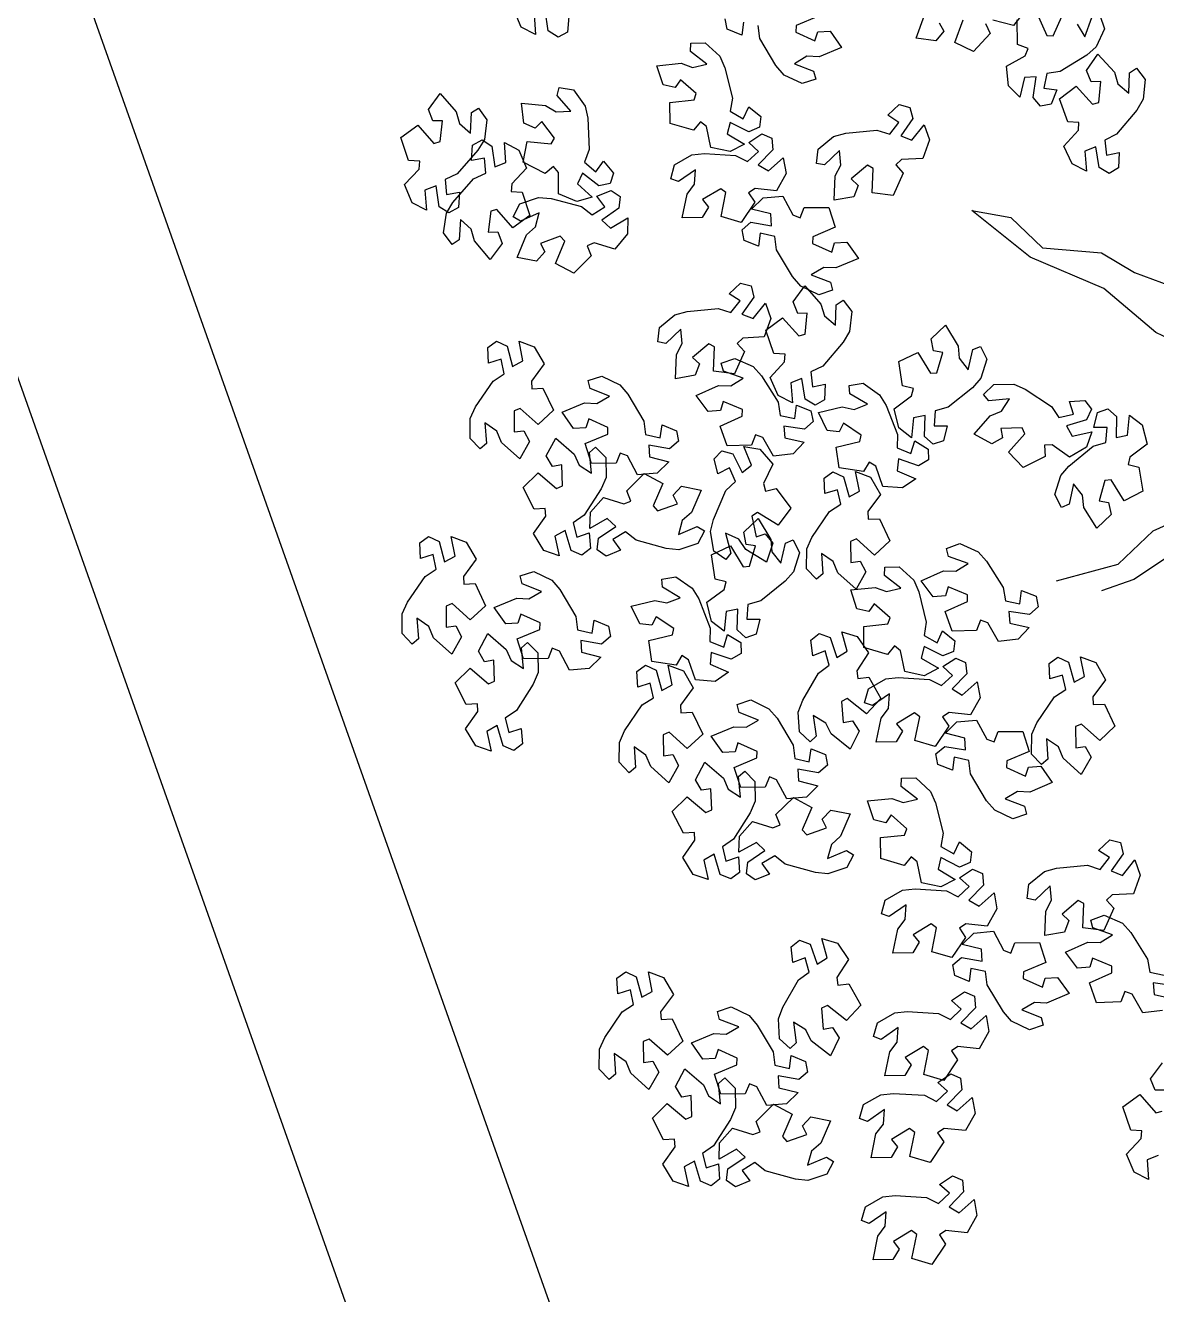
# Model space of a CAD drawing. Header units: centimetres. Extents: x 2004 to 13885, y -3131 to 5891.
# Drawn here: x 9801.2 to 9977.8, y 5111.6 to 5309.9 of the extents above; entities that cross this region are included whole.
import ezdxf

# ---------------------------------------------------------------- set-up
doc = ezdxf.new("R2010")
doc.units = ezdxf.units.CM
doc.layers.add('alberi', color=74, linetype='Continuous')

msp = doc.modelspace()

# ---------------------------------------------------------------- linework, layer by layer
msp.add_line((9911.5, 4940.18), (9776.24, 5321.92))
msp.add_lwpolyline([(10259.66, 5095.36), (10259.66, 5095.36), (9929.75, 4978.47), (9804.52, 5331.94)])
at = {"layer": 'alberi'}
for points in [[(9880.62, 5311.58), (9880.84, 5308.47), (9878.61, 5309.63), (9877.4, 5312.47)], [(9886.01, 5311.29), (9885.83, 5308.86), (9884.36, 5308.06), (9882.82, 5309.02), (9882.82, 5309.02), (9882.34, 5312.25)], [(9957.35, 5312.27), (9955.45, 5309.85), (9952.22, 5310.7)], [(9913.31, 5310.41), (9913.03, 5308.37), (9910.77, 5309.29), (9910.46, 5310.94)], [(9925.01, 5311.33), (9921.51, 5309.85), (9921.46, 5308.82), (9924.46, 5307.46), (9924.91, 5308.88), (9926.83, 5309), (9928.63, 5306.46), (9925.12, 5304.98), (9923.21, 5305.06), (9921.25, 5303.91), (9924.26, 5302.76), (9924.59, 5301.51), (9922.45, 5300.79), (9919.64, 5302.14), (9918.37, 5303.63), (9915.86, 5307.83), (9915.58, 5309.9)], [(9943.84, 5310.27), (9944.57, 5308.97), (9943.34, 5307.49), (9940.26, 5307.92), (9941.58, 5311.49)], [(9951.11, 5310.2), (9951.84, 5308.62), (9951.84, 5308.62), (9949.24, 5305.81), (9946.28, 5307.21), (9947.6, 5310.78)], [(9968.95, 5311.49), (9969.7, 5309.37), (9968.39, 5306.54), (9966.91, 5305.25), (9962.75, 5302.69), (9960.68, 5302.38), (9960.2, 5300.1), (9962.24, 5299.85), (9961.35, 5297.58), (9959.7, 5297.25), (9958.52, 5298.63), (9958.52, 5298.63), (9959.03, 5301.86), (9957.18, 5301.73), (9956.47, 5298.69), (9954.68, 5300.47), (9954.37, 5303.53), (9957.29, 5305.16), (9957.73, 5306.29), (9956.11, 5306.92), (9956.11, 5306.92), (9956.02, 5310.75)], [(9959.13, 5311.8), (9960.66, 5308.31), (9961.68, 5308.28), (9963, 5311.29)], [(9965.42, 5310.07), (9966.6, 5308.12), (9967.71, 5311.15)], [(9978.72, 5156), (9975.65, 5155.65), (9973.99, 5158.55), (9972.85, 5158.98), (9972.25, 5157.35), (9972.25, 5157.35), (9968.42, 5157.22), (9967.33, 5160.31), (9970.8, 5161.88), (9970.82, 5162.91), (9967.79, 5164.19), (9967.38, 5162.76), (9965.46, 5162.6), (9963.6, 5165.09), (9967.07, 5166.66), (9968.98, 5166.62), (9970.91, 5167.82), (9967.87, 5168.9), (9967.52, 5170.13), (9969.63, 5170.91), (9972.48, 5169.63), (9973.79, 5168.17), (9976.4, 5164.04), (9976.73, 5161.98), (9979.01, 5161.52)], [(9980.51, 5159.86), (9977.27, 5160.33), (9977.42, 5158.48), (9980.47, 5157.81)], [(9979.06, 5143.56), (9977.58, 5143.54), (9976.87, 5145.33), (9978.73, 5147.82)], [(9978.07, 5133.36), (9976.34, 5132.69), (9976.57, 5129.58), (9974.33, 5130.74), (9973.12, 5133.58), (9975.42, 5136), (9975.51, 5137.21), (9973.78, 5137.33), (9973.78, 5137.33), (9972.56, 5140.96), (9975.21, 5142.88), (9977.71, 5140.01), (9978.7, 5140.28)]]:
    msp.add_lwpolyline(points, dxfattribs=at)
for points in [[(9907.34, 5307.19), (9909.63, 5305.08), (9910.41, 5303.28), (9911.57, 5298.53), (9911.23, 5296.47), (9913.25, 5295.31), (9914.12, 5297.18), (9916, 5295.64), (9915.81, 5293.97), (9914.14, 5293.26), (9914.14, 5293.26), (9911.22, 5294.73), (9910.78, 5292.93), (9913.46, 5291.33), (9911.22, 5290.17), (9908.2, 5290.81), (9907.54, 5294.09), (9906.6, 5294.85), (9905.51, 5293.5), (9905.51, 5293.5), (9901.84, 5294.59), (9901.79, 5297.87), (9905.58, 5298.26), (9905.92, 5299.23), (9903.45, 5301.41), (9902.61, 5300.18), (9900.74, 5300.63), (9899.77, 5303.59), (9903.56, 5303.98), (9905.36, 5303.34), (9907.57, 5303.86), (9905.03, 5305.84), (9905.08, 5307.13)], [(9976.04, 5301.45), (9975.69, 5298.35), (9974.71, 5296.66), (9971.57, 5292.91), (9969.71, 5291.96), (9969.97, 5289.64), (9971.99, 5290.05), (9971.86, 5287.62), (9970.4, 5286.78), (9968.84, 5287.71), (9968.84, 5287.71), (9968.3, 5290.94), (9966.59, 5290.23), (9966.88, 5287.12), (9964.62, 5288.24), (9963.35, 5291.05), (9965.6, 5293.52), (9965.66, 5294.73), (9963.93, 5294.81), (9963.93, 5294.81), (9962.63, 5298.41), (9965.24, 5300.39), (9967.8, 5297.57), (9968.78, 5297.87), (9969.08, 5301.15), (9967.59, 5301.1), (9966.85, 5302.87), (9968.65, 5305.41), (9971.21, 5302.59), (9971.76, 5300.76), (9973.49, 5299.28), (9973.59, 5302.5), (9974.65, 5303.22)], [(9886.74, 5299.81), (9888.58, 5297.29), (9889, 5295.38), (9889.22, 5290.5), (9888.49, 5288.54), (9890.25, 5287.01), (9891.46, 5288.68), (9893.02, 5286.8), (9892.51, 5285.2), (9890.73, 5284.83), (9890.73, 5284.83), (9888.15, 5286.83), (9887.37, 5285.15), (9889.69, 5283.07), (9887.27, 5282.36), (9884.43, 5283.57), (9884.42, 5286.91), (9883.64, 5287.84), (9882.31, 5286.73), (9882.31, 5286.73), (9878.92, 5288.5), (9879.5, 5291.73), (9883.29, 5291.38), (9883.81, 5292.26), (9881.81, 5294.88), (9880.75, 5293.84), (9879, 5294.64), (9878.62, 5297.73), (9882.41, 5297.38), (9884.05, 5296.41), (9886.32, 5296.49), (9884.21, 5298.93), (9884.51, 5300.18)], [(9873.25, 5295.15), (9872.84, 5292.06), (9871.82, 5290.39), (9868.6, 5286.71), (9866.72, 5285.8), (9866.93, 5283.48), (9868.96, 5283.85), (9868.78, 5281.42), (9867.31, 5280.61), (9865.77, 5281.57), (9865.77, 5281.57), (9865.29, 5284.81), (9863.57, 5284.13), (9863.79, 5281.02), (9861.56, 5282.19), (9860.35, 5285.02), (9862.65, 5287.45), (9862.74, 5288.66), (9861, 5288.77), (9861, 5288.77), (9859.78, 5292.4), (9862.43, 5294.33), (9864.93, 5291.45), (9865.92, 5291.73), (9866.28, 5295), (9864.8, 5294.99), (9864.1, 5296.77), (9865.95, 5299.27), (9868.45, 5296.39), (9868.96, 5294.55), (9870.66, 5293.04), (9870.82, 5296.26), (9871.9, 5296.96)], [(9924.96, 5290.57), (9927.38, 5292.54), (9929.27, 5293.06), (9934.14, 5293.53), (9936.13, 5292.9), (9937.56, 5294.74), (9935.84, 5295.86), (9937.63, 5297.51), (9939.26, 5297.09), (9939.72, 5295.33), (9939.72, 5295.33), (9937.85, 5292.65), (9939.57, 5291.96), (9941.53, 5294.38), (9942.36, 5292), (9941.3, 5289.11), (9937.97, 5288.92), (9937.07, 5288.09), (9938.26, 5286.82), (9938.26, 5286.82), (9936.66, 5283.34), (9933.41, 5283.76), (9933.55, 5287.56), (9932.65, 5288.04), (9930.14, 5285.91), (9931.23, 5284.9), (9930.52, 5283.11), (9927.46, 5282.57), (9927.61, 5286.37), (9928.5, 5288.07), (9928.3, 5290.33), (9925.97, 5288.1), (9924.71, 5288.33)], [(9902.55, 5288.11), (9905.26, 5289.67), (9907.21, 5289.87), (9912.08, 5289.57), (9913.95, 5288.63), (9915.66, 5290.21), (9914.14, 5291.59), (9916.17, 5292.94), (9917.71, 5292.26), (9917.88, 5290.45), (9917.88, 5290.45), (9915.61, 5288.1), (9917.19, 5287.15), (9919.52, 5289.22), (9919.96, 5286.74), (9918.45, 5284.05), (9915.13, 5284.4), (9914.11, 5283.73), (9915.08, 5282.28), (9915.08, 5282.28), (9912.94, 5279.11), (9909.8, 5280.03), (9910.56, 5283.77), (9909.74, 5284.38), (9906.92, 5282.68), (9907.84, 5281.51), (9906.85, 5279.86), (9903.74, 5279.81), (9904.5, 5283.54), (9905.65, 5285.07), (9905.81, 5287.34), (9903.16, 5285.51), (9901.94, 5285.94)], [(9866.48, 5277.48), (9866.91, 5280.57), (9867.94, 5282.24), (9871.16, 5285.91), (9873.05, 5286.81), (9872.84, 5289.13), (9870.82, 5288.77), (9871, 5291.2), (9872.48, 5292), (9874.02, 5291.04), (9874.02, 5291.04), (9874.48, 5287.8), (9876.21, 5288.47), (9875.99, 5291.58), (9878.22, 5290.41), (9879.43, 5287.57), (9877.11, 5285.15), (9877.02, 5283.94), (9878.76, 5283.82), (9878.76, 5283.82), (9879.96, 5280.18), (9877.3, 5278.27), (9874.81, 5281.15), (9873.83, 5280.88), (9873.45, 5277.61), (9874.93, 5277.62), (9875.63, 5275.83), (9873.77, 5273.34), (9871.28, 5276.22), (9870.78, 5278.07), (9869.09, 5279.58), (9868.91, 5276.37), (9867.82, 5275.67)], [(9878.37, 5282.01), (9881.32, 5283.01), (9883.27, 5282.84), (9888, 5281.6), (9889.65, 5280.32), (9891.63, 5281.55), (9890.41, 5283.19), (9892.66, 5284.12), (9894.04, 5283.16), (9893.86, 5281.35), (9893.86, 5281.35), (9891.18, 5279.48), (9892.55, 5278.24), (9895.23, 5279.83), (9895.19, 5277.31), (9893.19, 5274.96), (9889.99, 5275.94), (9888.87, 5275.48), (9889.54, 5273.88), (9889.54, 5273.88), (9886.83, 5271.17), (9883.93, 5272.69), (9885.39, 5276.2), (9884.7, 5276.97), (9881.61, 5275.83), (9882.28, 5274.51), (9881, 5273.08), (9877.94, 5273.63), (9879.4, 5277.15), (9880.82, 5278.43), (9881.42, 5280.62), (9878.46, 5279.33), (9877.35, 5279.99)], [(9925.07, 5267.81), (9922.26, 5269.16), (9920.98, 5270.65), (9918.48, 5274.85), (9918.2, 5276.92), (9915.92, 5277.43), (9915.65, 5275.39), (9913.39, 5276.31), (9913.08, 5277.96), (9914.47, 5279.13), (9914.47, 5279.13), (9917.7, 5278.58), (9917.59, 5280.43), (9914.56, 5281.18), (9916.36, 5282.94), (9919.43, 5283.22), (9921.02, 5280.28), (9922.15, 5279.82), (9922.79, 5281.44), (9922.79, 5281.44), (9926.62, 5281.47), (9927.63, 5278.36), (9924.13, 5276.87), (9924.08, 5275.84), (9927.08, 5274.49), (9927.52, 5275.9), (9929.44, 5276.02), (9931.24, 5273.48), (9927.74, 5272), (9925.83, 5272.08), (9923.87, 5270.93), (9926.88, 5269.78), (9927.2, 5268.54)], [(9900.18, 5262.69), (9902.6, 5264.66), (9904.49, 5265.18), (9909.36, 5265.66), (9911.35, 5265.03), (9912.78, 5266.86), (9911.06, 5267.98), (9912.85, 5269.63), (9914.48, 5269.21), (9914.94, 5267.45), (9914.94, 5267.45), (9913.07, 5264.77), (9914.79, 5264.08), (9916.75, 5266.5), (9917.58, 5264.12), (9916.52, 5261.23), (9913.19, 5261.04), (9912.29, 5260.22), (9913.48, 5258.94), (9913.48, 5258.94), (9911.88, 5255.47), (9908.63, 5255.88), (9908.78, 5259.69), (9907.87, 5260.16), (9905.36, 5258.03), (9906.45, 5257.02), (9905.74, 5255.24), (9902.68, 5254.69), (9902.83, 5258.49), (9903.72, 5260.19), (9903.52, 5262.45), (9901.19, 5260.22), (9899.93, 5260.45)], [(9930.23, 5265.19), (9929.85, 5262.09), (9928.85, 5260.4), (9925.68, 5256.68), (9923.81, 5255.75), (9924.06, 5253.43), (9926.08, 5253.82), (9925.94, 5251.39), (9924.47, 5250.57), (9922.92, 5251.51), (9922.92, 5251.51), (9922.4, 5254.74), (9920.69, 5254.04), (9920.95, 5250.93), (9918.7, 5252.07), (9917.45, 5254.89), (9919.72, 5257.34), (9919.79, 5258.55), (9918.06, 5258.65), (9918.06, 5258.65), (9916.79, 5262.26), (9919.42, 5264.22), (9921.95, 5261.38), (9922.94, 5261.66), (9923.26, 5264.94), (9921.78, 5264.91), (9921.05, 5266.69), (9922.87, 5269.2), (9925.4, 5266.36), (9925.94, 5264.53), (9927.66, 5263.04), (9927.78, 5266.26), (9928.85, 5266.97)], [(9951.32, 5257.73), (9950.37, 5254.76), (9949.07, 5253.29), (9945.26, 5250.23), (9943.25, 5249.67), (9943.06, 5247.34), (9945.11, 5247.35), (9944.52, 5244.99), (9942.92, 5244.45), (9941.57, 5245.67), (9941.57, 5245.67), (9941.67, 5248.94), (9939.86, 5248.57), (9939.53, 5245.47), (9937.54, 5247.01), (9936.84, 5250.01), (9939.53, 5252), (9939.83, 5253.18), (9938.14, 5253.59), (9938.14, 5253.59), (9937.58, 5257.38), (9940.52, 5258.81), (9942.48, 5255.54), (9943.5, 5255.64), (9944.43, 5258.8), (9942.97, 5259.04), (9942.59, 5260.93), (9944.85, 5263.06), (9946.8, 5259.79), (9946.99, 5257.89), (9948.39, 5256.11), (9949.12, 5259.25), (9950.31, 5259.74)], [(9870.61, 5245.38), (9870.64, 5248.5), (9871.45, 5250.29), (9874.19, 5254.33), (9875.95, 5255.46), (9875.45, 5257.74), (9873.49, 5257.13), (9873.37, 5259.56), (9874.73, 5260.54), (9876.38, 5259.78), (9876.38, 5259.78), (9877.25, 5256.62), (9878.87, 5257.5), (9878.27, 5260.56), (9880.63, 5259.68), (9882.18, 5257.01), (9880.19, 5254.33), (9880.25, 5253.11), (9881.99, 5253.21), (9881.99, 5253.21), (9883.64, 5249.76), (9881.25, 5247.52), (9878.41, 5250.07), (9877.47, 5249.68), (9877.51, 5246.38), (9878.98, 5246.58), (9879.9, 5244.89), (9878.36, 5242.19), (9875.53, 5244.74), (9874.8, 5246.5), (9872.93, 5247.79), (9873.16, 5244.58), (9872.17, 5243.76)], [(9911.96, 5257.88), (9914.8, 5256.6), (9916.11, 5255.15), (9918.72, 5251.01), (9919.05, 5248.95), (9921.34, 5248.49), (9921.56, 5250.54), (9923.84, 5249.68), (9924.19, 5248.03), (9922.83, 5246.83), (9922.83, 5246.83), (9919.6, 5247.3), (9919.75, 5245.45), (9922.79, 5244.78), (9921.04, 5242.97), (9917.98, 5242.62), (9916.31, 5245.52), (9915.18, 5245.95), (9914.57, 5244.32), (9914.57, 5244.32), (9910.74, 5244.19), (9909.66, 5247.28), (9913.12, 5248.85), (9913.14, 5249.88), (9910.11, 5251.16), (9909.7, 5249.74), (9907.79, 5249.57), (9905.93, 5252.06), (9909.39, 5253.63), (9911.31, 5253.6), (9913.24, 5254.79), (9910.2, 5255.87), (9909.84, 5257.11)], [(9891.18, 5255.11), (9893.99, 5253.75), (9895.26, 5252.26), (9897.75, 5248.05), (9898.02, 5245.98), (9900.29, 5245.46), (9900.58, 5247.5), (9902.83, 5246.57), (9903.14, 5244.92), (9901.74, 5243.76), (9901.74, 5243.76), (9898.52, 5244.32), (9898.62, 5242.47), (9901.65, 5241.71), (9899.84, 5239.95), (9896.77, 5239.69), (9895.19, 5242.63), (9894.06, 5243.09), (9893.41, 5241.48), (9893.41, 5241.48), (9889.58, 5241.46), (9888.58, 5244.58), (9892.1, 5246.05), (9892.14, 5247.08), (9889.15, 5248.45), (9888.7, 5247.03), (9886.78, 5246.92), (9884.99, 5249.46), (9888.5, 5250.94), (9890.41, 5250.85), (9892.37, 5251.99), (9889.37, 5253.15), (9889.05, 5254.4)], [(9932, 5253.99), (9934.56, 5252.2), (9935.57, 5250.52), (9937.36, 5245.97), (9937.3, 5243.88), (9939.45, 5243), (9940.06, 5244.97), (9942.14, 5243.7), (9942.17, 5242.01), (9940.61, 5241.09), (9940.61, 5241.09), (9937.52, 5242.16), (9937.32, 5240.32), (9940.19, 5239.08), (9938.13, 5237.64), (9935.05, 5237.87), (9933.96, 5241.03), (9932.93, 5241.66), (9932.02, 5240.18), (9932.02, 5240.18), (9928.24, 5240.77), (9927.75, 5244.01), (9931.46, 5244.9), (9931.67, 5245.9), (9928.93, 5247.73), (9928.26, 5246.41), (9926.35, 5246.61), (9924.99, 5249.4), (9928.69, 5250.29), (9930.56, 5249.9), (9932.68, 5250.71), (9929.9, 5252.34), (9929.78, 5253.62)], [(9952.4, 5253.81), (9955.51, 5253.83), (9957.31, 5253.04), (9961.4, 5250.37), (9962.56, 5248.63), (9964.83, 5249.16), (9964.19, 5251.12), (9966.62, 5251.28), (9967.62, 5249.93), (9966.88, 5248.27), (9966.88, 5248.27), (9963.74, 5247.35), (9964.65, 5245.74), (9967.7, 5246.39), (9966.85, 5244.02), (9964.21, 5242.42), (9961.49, 5244.37), (9960.28, 5244.29), (9960.41, 5242.56), (9960.41, 5242.56), (9956.98, 5240.85), (9954.71, 5243.21), (9957.21, 5246.08), (9956.8, 5247.02), (9953.51, 5246.93), (9953.73, 5245.46), (9952.06, 5244.51), (9949.33, 5246.01), (9951.83, 5248.88), (9953.58, 5249.64), (9954.84, 5251.53), (9951.63, 5251.25), (9950.79, 5252.22)], [(9961.92, 5236.6), (9962.84, 5239.58), (9964.12, 5241.06), (9967.9, 5244.17), (9969.9, 5244.75), (9970.07, 5247.08), (9968.01, 5247.05), (9968.58, 5249.42), (9970.17, 5249.97), (9971.53, 5248.77), (9971.53, 5248.77), (9971.47, 5245.5), (9973.28, 5245.88), (9973.57, 5248.99), (9975.58, 5247.47), (9976.32, 5244.48), (9973.65, 5242.46), (9973.36, 5241.28), (9975.06, 5240.89), (9975.06, 5240.89), (9975.66, 5237.11), (9972.73, 5235.64), (9970.74, 5238.89), (9969.72, 5238.78), (9968.83, 5235.61), (9970.29, 5235.38), (9970.7, 5233.5), (9968.46, 5231.34), (9966.46, 5234.59), (9966.26, 5236.49), (9964.83, 5238.25), (9964.14, 5235.11), (9962.96, 5234.6)], [(9891.81, 5242.41), (9891.85, 5239.29), (9891.09, 5237.49), (9888.45, 5233.37), (9886.72, 5232.2), (9887.27, 5229.94), (9889.22, 5230.6), (9889.4, 5228.17), (9888.06, 5227.15), (9886.4, 5227.88), (9886.4, 5227.88), (9885.45, 5231.01), (9883.84, 5230.09), (9884.52, 5227.05), (9882.14, 5227.87), (9880.53, 5230.5), (9882.45, 5233.23), (9882.36, 5234.44), (9880.63, 5234.3), (9880.63, 5234.3), (9878.89, 5237.71), (9881.23, 5240.01), (9884.12, 5237.53), (9885.06, 5237.95), (9884.94, 5241.24), (9883.47, 5241), (9882.51, 5242.67), (9883.98, 5245.41), (9886.87, 5242.93), (9887.65, 5241.18), (9889.55, 5239.94), (9889.24, 5243.15), (9890.21, 5244)], [(9908.69, 5227.74), (9908.14, 5230.81), (9908.6, 5232.72), (9910.54, 5237.21), (9912.05, 5238.65), (9911.13, 5240.79), (9909.32, 5239.82), (9908.74, 5242.19), (9909.9, 5243.41), (9911.66, 5242.96), (9911.66, 5242.96), (9913.1, 5240.03), (9914.54, 5241.2), (9913.37, 5244.09), (9915.86, 5243.67), (9917.88, 5241.34), (9916.43, 5238.33), (9916.72, 5237.15), (9918.4, 5237.57), (9918.4, 5237.57), (9920.67, 5234.49), (9918.74, 5231.84), (9915.48, 5233.81), (9914.63, 5233.25), (9915.28, 5230.02), (9916.69, 5230.49), (9917.91, 5229.01), (9916.91, 5226.06), (9913.65, 5228.03), (9912.6, 5229.63), (9910.52, 5230.55), (9911.35, 5227.43), (9910.53, 5226.44)], [(9906.16, 5228.95), (9903.19, 5227.97), (9901.24, 5228.17), (9896.53, 5229.46), (9894.89, 5230.76), (9892.9, 5229.56), (9894.11, 5227.9), (9891.84, 5227), (9890.48, 5227.98), (9890.67, 5229.78), (9890.67, 5229.78), (9893.38, 5231.62), (9892.02, 5232.87), (9889.32, 5231.32), (9889.39, 5233.84), (9891.42, 5236.16), (9894.6, 5235.14), (9895.73, 5235.59), (9895.08, 5237.2), (9895.08, 5237.2), (9897.82, 5239.88), (9900.7, 5238.33), (9899.2, 5234.83), (9899.88, 5234.06), (9902.99, 5235.16), (9902.33, 5236.48), (9903.63, 5237.9), (9906.68, 5237.31), (9905.18, 5233.81), (9903.75, 5232.55), (9903.13, 5230.37), (9906.09, 5231.62), (9907.19, 5230.95)], [(9923.14, 5225), (9923.17, 5228.12), (9923.98, 5229.9), (9926.73, 5233.95), (9928.48, 5235.08), (9927.99, 5237.35), (9926.02, 5236.74), (9925.9, 5239.18), (9927.27, 5240.16), (9928.91, 5239.39), (9928.91, 5239.39), (9929.78, 5236.24), (9931.41, 5237.12), (9930.8, 5240.18), (9933.16, 5239.3), (9934.71, 5236.63), (9932.73, 5233.94), (9932.79, 5232.73), (9934.52, 5232.83), (9934.52, 5232.83), (9936.17, 5229.37), (9933.78, 5227.14), (9930.95, 5229.69), (9930, 5229.29), (9930.04, 5226), (9931.51, 5226.2), (9932.43, 5224.51), (9930.89, 5221.8), (9928.06, 5224.35), (9927.33, 5226.12), (9925.46, 5227.41), (9925.69, 5224.2), (9924.7, 5223.37)], [(9922.07, 5227.51), (9921.12, 5224.54), (9919.83, 5223.07), (9916.02, 5220.01), (9914, 5219.44), (9913.81, 5217.12), (9915.87, 5217.13), (9915.27, 5214.77), (9913.67, 5214.23), (9912.33, 5215.45), (9912.33, 5215.45), (9912.42, 5218.71), (9910.61, 5218.35), (9910.29, 5215.25), (9908.29, 5216.79), (9907.59, 5219.79), (9910.28, 5221.77), (9910.58, 5222.95), (9908.89, 5223.37), (9908.89, 5223.37), (9908.33, 5227.16), (9911.27, 5228.59), (9913.23, 5225.32), (9914.25, 5225.42), (9915.18, 5228.58), (9913.72, 5228.82), (9913.34, 5230.7), (9915.6, 5232.84), (9917.56, 5229.57), (9917.74, 5227.67), (9919.15, 5225.88), (9919.87, 5229.02), (9921.06, 5229.52)], [(9860, 5214.87), (9860.03, 5217.99), (9860.84, 5219.77), (9863.58, 5223.82), (9865.34, 5224.95), (9864.84, 5227.23), (9862.88, 5226.62), (9862.76, 5229.05), (9864.12, 5230.03), (9865.77, 5229.26), (9865.77, 5229.26), (9866.64, 5226.11), (9868.26, 5226.99), (9867.66, 5230.05), (9870.02, 5229.17), (9871.57, 5226.5), (9869.58, 5223.81), (9869.64, 5222.6), (9871.38, 5222.7), (9871.38, 5222.7), (9873.03, 5219.24), (9870.64, 5217.01), (9867.8, 5219.56), (9866.86, 5219.17), (9866.9, 5215.87), (9868.37, 5216.07), (9869.29, 5214.38), (9867.75, 5211.68), (9864.92, 5214.23), (9864.19, 5215.99), (9862.32, 5217.28), (9862.55, 5214.07), (9861.56, 5213.24)], [(9947.09, 5228.94), (9949.94, 5227.66), (9951.25, 5226.2), (9953.86, 5222.06), (9954.19, 5220), (9956.47, 5219.54), (9956.7, 5221.59), (9958.98, 5220.73), (9959.33, 5219.08), (9957.97, 5217.88), (9957.97, 5217.88), (9954.73, 5218.35), (9954.89, 5216.51), (9957.93, 5215.83), (9956.18, 5214.02), (9953.11, 5213.67), (9951.45, 5216.57), (9950.31, 5217), (9949.71, 5215.37), (9949.71, 5215.37), (9945.88, 5215.24), (9944.79, 5218.33), (9948.26, 5219.91), (9948.28, 5220.93), (9945.25, 5222.21), (9944.84, 5220.79), (9942.92, 5220.62), (9941.06, 5223.11), (9944.53, 5224.68), (9946.44, 5224.65), (9948.37, 5225.84), (9945.34, 5226.92), (9944.98, 5228.16)], [(9937.62, 5225.32), (9939.91, 5223.21), (9940.69, 5221.41), (9941.85, 5216.66), (9941.51, 5214.6), (9943.53, 5213.44), (9944.4, 5215.31), (9946.28, 5213.77), (9946.09, 5212.09), (9944.42, 5211.39), (9944.42, 5211.39), (9941.5, 5212.86), (9941.06, 5211.06), (9943.73, 5209.46), (9941.5, 5208.3), (9938.48, 5208.94), (9937.82, 5212.21), (9936.88, 5212.98), (9935.79, 5211.63), (9935.79, 5211.63), (9932.12, 5212.72), (9932.07, 5216), (9935.86, 5216.39), (9936.2, 5217.35), (9933.73, 5219.53), (9932.89, 5218.31), (9931.02, 5218.76), (9930.05, 5221.72), (9933.84, 5222.1), (9935.64, 5221.46), (9937.85, 5221.98), (9935.31, 5223.97), (9935.36, 5225.26)], [(9880.57, 5224.6), (9883.38, 5223.24), (9884.65, 5221.75), (9887.14, 5217.54), (9887.41, 5215.47), (9889.68, 5214.95), (9889.97, 5216.99), (9892.22, 5216.06), (9892.53, 5214.41), (9891.13, 5213.24), (9891.13, 5213.24), (9887.91, 5213.8), (9888.01, 5211.96), (9891.04, 5211.2), (9889.23, 5209.44), (9886.16, 5209.17), (9884.58, 5212.12), (9883.45, 5212.58), (9882.8, 5210.97), (9882.8, 5210.97), (9878.97, 5210.95), (9877.97, 5214.06), (9881.49, 5215.54), (9881.53, 5216.56), (9878.54, 5217.93), (9878.09, 5216.52), (9876.17, 5216.41), (9874.38, 5218.95), (9877.89, 5220.42), (9879.8, 5220.33), (9881.76, 5221.47), (9878.76, 5222.64), (9878.44, 5223.88)], [(9902.76, 5223.77), (9905.31, 5221.98), (9906.32, 5220.3), (9908.11, 5215.75), (9908.05, 5213.66), (9910.21, 5212.78), (9910.81, 5214.75), (9912.89, 5213.47), (9912.93, 5211.79), (9911.36, 5210.87), (9911.36, 5210.87), (9908.27, 5211.94), (9908.08, 5210.09), (9910.94, 5208.86), (9908.88, 5207.41), (9905.8, 5207.64), (9904.71, 5210.8), (9903.68, 5211.44), (9902.78, 5209.95), (9902.78, 5209.95), (9898.99, 5210.54), (9898.51, 5213.78), (9902.21, 5214.68), (9902.42, 5215.68), (9899.68, 5217.51), (9899.01, 5216.19), (9897.1, 5216.38), (9895.74, 5219.18), (9899.44, 5220.07), (9901.31, 5219.68), (9903.43, 5220.49), (9900.65, 5222.12), (9900.53, 5223.4)], [(9881.2, 5211.9), (9881.24, 5208.78), (9880.48, 5206.97), (9877.84, 5202.86), (9876.11, 5201.69), (9876.66, 5199.42), (9878.61, 5200.08), (9878.79, 5197.66), (9877.45, 5196.64), (9875.79, 5197.36), (9875.79, 5197.36), (9874.84, 5200.5), (9873.23, 5199.58), (9873.91, 5196.53), (9871.53, 5197.36), (9869.92, 5199.98), (9871.84, 5202.72), (9871.75, 5203.93), (9870.02, 5203.79), (9870.02, 5203.79), (9868.28, 5207.2), (9870.62, 5209.49), (9873.51, 5207.02), (9874.45, 5207.43), (9874.33, 5210.72), (9872.86, 5210.49), (9871.9, 5212.16), (9873.37, 5214.9), (9876.26, 5212.42), (9877.04, 5210.67), (9878.94, 5209.43), (9878.63, 5212.64), (9879.6, 5213.48)], [(9922.04, 5199.51), (9921.86, 5202.63), (9922.55, 5204.46), (9925.01, 5208.68), (9926.69, 5209.93), (9926.04, 5212.17), (9924.12, 5211.43), (9923.83, 5213.84), (9925.13, 5214.91), (9926.82, 5214.26), (9926.82, 5214.26), (9927.9, 5211.17), (9929.47, 5212.16), (9928.66, 5215.17), (9931.07, 5214.45), (9932.8, 5211.9), (9931, 5209.08), (9931.14, 5207.88), (9932.86, 5208.09), (9932.86, 5208.09), (9934.75, 5204.76), (9932.51, 5202.37), (9929.51, 5204.72), (9928.59, 5204.26), (9928.85, 5200.98), (9930.31, 5201.27), (9931.34, 5199.65), (9929.98, 5196.85), (9926.99, 5199.2), (9926.14, 5200.91), (9924.19, 5202.07), (9924.64, 5198.88), (9923.7, 5197.99)], [(9932.83, 5206.24), (9935.54, 5207.79), (9937.48, 5208), (9942.36, 5207.7), (9944.23, 5206.76), (9945.94, 5208.34), (9944.41, 5209.72), (9946.45, 5211.06), (9947.99, 5210.38), (9948.16, 5208.58), (9948.16, 5208.58), (9945.89, 5206.23), (9947.47, 5205.27), (9949.8, 5207.35), (9950.24, 5204.87), (9948.73, 5202.18), (9945.41, 5202.53), (9944.39, 5201.86), (9945.36, 5200.41), (9945.36, 5200.41), (9943.22, 5197.23), (9940.08, 5198.16), (9940.83, 5201.9), (9940.02, 5202.51), (9937.2, 5200.8), (9938.12, 5199.64), (9937.13, 5197.99), (9934.02, 5197.94), (9934.78, 5201.67), (9935.93, 5203.2), (9936.09, 5205.46), (9933.44, 5203.63), (9932.22, 5204.07)], [(9958.28, 5196.05), (9958.31, 5199.17), (9959.12, 5200.95), (9961.86, 5205), (9963.62, 5206.13), (9963.12, 5208.41), (9961.16, 5207.8), (9961.04, 5210.23), (9962.4, 5211.21), (9964.05, 5210.44), (9964.05, 5210.44), (9964.92, 5207.29), (9966.54, 5208.17), (9965.94, 5211.23), (9968.3, 5210.35), (9969.85, 5207.68), (9967.86, 5204.99), (9967.92, 5203.78), (9969.66, 5203.88), (9969.66, 5203.88), (9971.31, 5200.42), (9968.92, 5198.19), (9966.08, 5200.74), (9965.14, 5200.35), (9965.18, 5197.05), (9966.65, 5197.25), (9967.57, 5195.56), (9966.03, 5192.86), (9963.2, 5195.41), (9962.47, 5197.17), (9960.6, 5198.46), (9960.83, 5195.25), (9959.84, 5194.42)], [(9893.89, 5194.77), (9893.93, 5197.89), (9894.74, 5199.68), (9897.48, 5203.73), (9899.24, 5204.86), (9898.74, 5207.13), (9896.78, 5206.52), (9896.65, 5208.95), (9898.02, 5209.93), (9899.66, 5209.17), (9899.66, 5209.17), (9900.53, 5206.01), (9902.16, 5206.9), (9901.56, 5209.95), (9903.92, 5209.07), (9905.47, 5206.41), (9903.48, 5203.72), (9903.54, 5202.51), (9905.27, 5202.6), (9905.27, 5202.6), (9906.93, 5199.15), (9904.53, 5196.92), (9901.7, 5199.46), (9900.75, 5199.07), (9900.79, 5195.78), (9902.26, 5195.97), (9903.18, 5194.29), (9901.64, 5191.58), (9898.81, 5194.13), (9898.08, 5195.9), (9896.21, 5197.19), (9896.44, 5193.97), (9895.45, 5193.15)], [(9914.47, 5204.51), (9917.28, 5203.15), (9918.54, 5201.65), (9921.04, 5197.45), (9921.31, 5195.37), (9923.58, 5194.85), (9923.86, 5196.89), (9926.12, 5195.97), (9926.42, 5194.31), (9925.03, 5193.15), (9925.03, 5193.15), (9921.81, 5193.71), (9921.91, 5191.86), (9924.93, 5191.1), (9923.13, 5189.34), (9920.06, 5189.08), (9918.47, 5192.02), (9917.35, 5192.48), (9916.7, 5190.87), (9916.7, 5190.87), (9912.87, 5190.85), (9911.87, 5193.97), (9915.38, 5195.45), (9915.43, 5196.47), (9912.43, 5197.84), (9911.99, 5196.42), (9910.07, 5196.31), (9908.28, 5198.86), (9911.79, 5200.33), (9913.7, 5200.24), (9915.66, 5201.38), (9912.65, 5202.54), (9912.33, 5203.79)], [(9955.35, 5185.94), (9952.54, 5187.29), (9951.26, 5188.78), (9948.76, 5192.98), (9948.48, 5195.05), (9946.2, 5195.56), (9945.93, 5193.52), (9943.67, 5194.44), (9943.36, 5196.09), (9944.75, 5197.26), (9944.75, 5197.26), (9947.97, 5196.71), (9947.87, 5198.56), (9944.84, 5199.31), (9946.64, 5201.07), (9949.71, 5201.35), (9951.3, 5198.41), (9952.43, 5197.95), (9953.07, 5199.56), (9953.07, 5199.56), (9956.9, 5199.6), (9957.91, 5196.48), (9954.4, 5194.99), (9954.36, 5193.97), (9957.36, 5192.61), (9957.8, 5194.03), (9959.72, 5194.15), (9961.52, 5191.61), (9958.02, 5190.13), (9956.11, 5190.21), (9954.15, 5189.06), (9957.16, 5187.91), (9957.48, 5186.66)], [(9915.09, 5191.8), (9915.14, 5188.68), (9914.37, 5186.88), (9911.73, 5182.77), (9910, 5181.59), (9910.56, 5179.33), (9912.5, 5179.99), (9912.69, 5177.56), (9911.35, 5176.55), (9909.68, 5177.27), (9909.68, 5177.27), (9908.74, 5180.4), (9907.13, 5179.48), (9907.81, 5176.44), (9905.43, 5177.26), (9903.81, 5179.89), (9905.73, 5182.62), (9905.64, 5183.83), (9903.91, 5183.69), (9903.91, 5183.69), (9902.17, 5187.11), (9904.51, 5189.4), (9907.41, 5186.92), (9908.34, 5187.34), (9908.22, 5190.63), (9906.76, 5190.4), (9905.8, 5192.06), (9907.27, 5194.8), (9910.16, 5192.32), (9910.93, 5190.58), (9912.83, 5189.33), (9912.52, 5192.54), (9913.49, 5193.39)], [(9940.23, 5192.34), (9942.52, 5190.23), (9943.3, 5188.43), (9944.47, 5183.68), (9944.13, 5181.62), (9946.15, 5180.46), (9947.01, 5182.33), (9948.9, 5180.79), (9948.71, 5179.12), (9947.04, 5178.41), (9947.04, 5178.41), (9944.12, 5179.88), (9943.68, 5178.08), (9946.35, 5176.48), (9944.11, 5175.32), (9941.1, 5175.96), (9940.44, 5179.24), (9939.5, 5180), (9938.41, 5178.65), (9938.41, 5178.65), (9934.74, 5179.74), (9934.69, 5183.02), (9938.47, 5183.41), (9938.82, 5184.38), (9936.35, 5186.55), (9935.51, 5185.33), (9933.64, 5185.78), (9932.67, 5188.74), (9936.45, 5189.13), (9938.26, 5188.49), (9940.47, 5189.01), (9937.93, 5190.99), (9937.98, 5192.28)], [(9929.44, 5178.34), (9926.48, 5177.37), (9924.53, 5177.56), (9919.81, 5178.85), (9918.18, 5180.16), (9916.18, 5178.95), (9917.39, 5177.29), (9915.13, 5176.39), (9913.76, 5177.37), (9913.96, 5179.17), (9913.96, 5179.17), (9916.66, 5181.01), (9915.31, 5182.27), (9912.6, 5180.71), (9912.68, 5183.23), (9914.7, 5185.55), (9917.89, 5184.54), (9919.02, 5184.98), (9918.37, 5186.6), (9918.37, 5186.6), (9921.11, 5189.27), (9923.99, 5187.72), (9922.49, 5184.22), (9923.17, 5183.45), (9926.27, 5184.55), (9925.61, 5185.88), (9926.92, 5187.29), (9929.97, 5186.7), (9928.47, 5183.21), (9927.03, 5181.94), (9926.41, 5179.76), (9929.38, 5181.01), (9930.48, 5180.34)], [(9957.86, 5175.72), (9960.28, 5177.69), (9962.17, 5178.21), (9967.03, 5178.68), (9969.02, 5178.05), (9970.46, 5179.89), (9968.73, 5181.01), (9970.52, 5182.66), (9972.15, 5182.24), (9972.61, 5180.48), (9972.61, 5180.48), (9970.74, 5177.8), (9972.46, 5177.11), (9974.43, 5179.53), (9975.26, 5177.15), (9974.2, 5174.25), (9970.86, 5174.07), (9969.97, 5173.24), (9971.15, 5171.97), (9971.15, 5171.97), (9969.55, 5168.49), (9966.3, 5168.91), (9966.45, 5172.71), (9965.54, 5173.19), (9963.04, 5171.06), (9964.13, 5170.05), (9963.42, 5168.26), (9960.35, 5167.72), (9960.51, 5171.52), (9961.4, 5173.22), (9961.19, 5175.48), (9958.87, 5173.25), (9957.6, 5173.48)], [(9935.45, 5173.26), (9938.15, 5174.82), (9940.1, 5175.02), (9944.98, 5174.72), (9946.85, 5173.78), (9948.56, 5175.36), (9947.03, 5176.74), (9949.06, 5178.09), (9950.6, 5177.41), (9950.78, 5175.6), (9950.78, 5175.6), (9948.5, 5173.25), (9950.09, 5172.29), (9952.42, 5174.37), (9952.86, 5171.89), (9951.35, 5169.2), (9948.02, 5169.55), (9947.01, 5168.88), (9947.97, 5167.43), (9947.97, 5167.43), (9945.84, 5164.26), (9942.7, 5165.18), (9943.45, 5168.92), (9942.63, 5169.53), (9939.82, 5167.83), (9940.73, 5166.66), (9939.75, 5165.01), (9936.63, 5164.96), (9937.39, 5168.69), (9938.54, 5170.22), (9938.7, 5172.49), (9936.05, 5170.66), (9934.84, 5171.09)], [(9918.93, 5151.59), (9918.76, 5154.71), (9919.44, 5156.54), (9921.91, 5160.77), (9923.58, 5162.01), (9922.93, 5164.25), (9921.02, 5163.51), (9920.73, 5165.93), (9922.03, 5167), (9923.72, 5166.34), (9923.72, 5166.34), (9924.8, 5163.26), (9926.36, 5164.24), (9925.55, 5167.26), (9927.97, 5166.54), (9929.69, 5163.98), (9927.89, 5161.17), (9928.04, 5159.96), (9929.76, 5160.17), (9929.76, 5160.17), (9931.64, 5156.84), (9929.4, 5154.45), (9926.4, 5156.8), (9925.49, 5156.34), (9925.75, 5153.06), (9927.2, 5153.36), (9928.23, 5151.73), (9926.88, 5148.93), (9923.89, 5151.28), (9923.04, 5153), (9921.09, 5154.16), (9921.53, 5150.97), (9920.6, 5150.08)], [(9957.97, 5152.96), (9955.15, 5154.31), (9953.88, 5155.8), (9951.37, 5160), (9951.09, 5162.07), (9948.82, 5162.58), (9948.54, 5160.54), (9946.29, 5161.46), (9945.98, 5163.11), (9947.37, 5164.28), (9947.37, 5164.28), (9950.59, 5163.73), (9950.48, 5165.58), (9947.46, 5166.33), (9949.25, 5168.09), (9952.32, 5168.37), (9953.92, 5165.43), (9955.04, 5164.97), (9955.69, 5166.58), (9955.69, 5166.58), (9959.52, 5166.62), (9960.53, 5163.51), (9957.02, 5162.02), (9956.98, 5160.99), (9959.98, 5159.64), (9960.42, 5161.05), (9962.34, 5161.17), (9964.14, 5158.63), (9960.63, 5157.15), (9958.72, 5157.23), (9956.76, 5156.08), (9959.77, 5154.93), (9960.1, 5153.69)], [(9890.79, 5146.86), (9890.82, 5149.98), (9891.63, 5151.76), (9894.38, 5155.81), (9896.13, 5156.94), (9895.64, 5159.21), (9893.67, 5158.6), (9893.55, 5161.03), (9894.92, 5162.02), (9896.56, 5161.25), (9896.56, 5161.25), (9897.43, 5158.1), (9899.06, 5158.98), (9898.45, 5162.04), (9900.81, 5161.15), (9902.36, 5158.49), (9900.37, 5155.8), (9900.44, 5154.59), (9902.17, 5154.69), (9902.17, 5154.69), (9903.82, 5151.23), (9901.43, 5149), (9898.6, 5151.54), (9897.65, 5151.15), (9897.69, 5147.86), (9899.16, 5148.06), (9900.08, 5146.37), (9898.54, 5143.66), (9895.71, 5146.21), (9894.98, 5147.98), (9893.11, 5149.27), (9893.34, 5146.05), (9892.35, 5145.23)], [(9934.21, 5154.09), (9936.91, 5155.65), (9938.86, 5155.86), (9943.74, 5155.55), (9945.61, 5154.61), (9947.31, 5156.19), (9945.79, 5157.58), (9947.82, 5158.92), (9949.36, 5158.24), (9949.54, 5156.43), (9949.54, 5156.43), (9947.26, 5154.08), (9948.85, 5153.13), (9951.18, 5155.2), (9951.61, 5152.72), (9950.1, 5150.03), (9946.78, 5150.38), (9945.77, 5149.71), (9946.73, 5148.27), (9946.73, 5148.27), (9944.6, 5145.09), (9941.45, 5146.02), (9942.21, 5149.75), (9941.39, 5150.37), (9938.57, 5148.66), (9939.49, 5147.49), (9938.5, 5145.84), (9935.39, 5145.8), (9936.15, 5149.53), (9937.3, 5151.05), (9937.46, 5153.32), (9934.81, 5151.49), (9933.6, 5151.92)], [(9911.36, 5156.59), (9914.17, 5155.23), (9915.44, 5153.73), (9917.93, 5149.53), (9918.2, 5147.46), (9920.48, 5146.94), (9920.76, 5148.97), (9923.01, 5148.05), (9923.32, 5146.39), (9921.92, 5145.23), (9921.92, 5145.23), (9918.7, 5145.79), (9918.8, 5143.94), (9921.83, 5143.18), (9920.02, 5141.43), (9916.95, 5141.16), (9915.37, 5144.1), (9914.25, 5144.57), (9913.59, 5142.96), (9913.59, 5142.96), (9909.77, 5142.93), (9908.77, 5146.05), (9912.28, 5147.53), (9912.33, 5148.55), (9909.33, 5149.92), (9908.88, 5148.51), (9906.96, 5148.39), (9905.17, 5150.94), (9908.68, 5152.41), (9910.59, 5152.32), (9912.56, 5153.46), (9909.55, 5154.62), (9909.23, 5155.87)], [(9911.99, 5143.88), (9912.04, 5140.77), (9911.27, 5138.96), (9908.63, 5134.85), (9906.9, 5133.67), (9907.45, 5131.41), (9909.4, 5132.07), (9909.58, 5129.64), (9908.24, 5128.63), (9906.58, 5129.35), (9906.58, 5129.35), (9905.63, 5132.48), (9904.03, 5131.56), (9904.71, 5128.52), (9902.32, 5129.34), (9900.71, 5131.97), (9902.63, 5134.7), (9902.54, 5135.92), (9900.81, 5135.78), (9900.81, 5135.78), (9899.07, 5139.19), (9901.41, 5141.48), (9904.3, 5139), (9905.24, 5139.42), (9905.12, 5142.71), (9903.65, 5142.48), (9902.69, 5144.14), (9904.16, 5146.88), (9907.05, 5144.41), (9907.83, 5142.66), (9909.73, 5141.42), (9909.42, 5144.62), (9910.39, 5145.47)], [(9932.05, 5141.29), (9934.75, 5142.85), (9936.7, 5143.05), (9941.58, 5142.75), (9943.45, 5141.81), (9945.16, 5143.39), (9943.63, 5144.77), (9945.66, 5146.11), (9947.2, 5145.43), (9947.38, 5143.63), (9947.38, 5143.63), (9945.1, 5141.28), (9946.69, 5140.32), (9949.02, 5142.4), (9949.46, 5139.92), (9947.95, 5137.23), (9944.62, 5137.58), (9943.61, 5136.91), (9944.57, 5135.46), (9944.57, 5135.46), (9942.44, 5132.28), (9939.3, 5133.21), (9940.05, 5136.95), (9939.23, 5137.56), (9936.42, 5135.86), (9937.33, 5134.69), (9936.35, 5133.04), (9933.24, 5132.99), (9933.99, 5136.72), (9935.14, 5138.25), (9935.31, 5140.52), (9932.65, 5138.68), (9931.44, 5139.12)], [(9926.34, 5130.42), (9923.37, 5129.45), (9921.42, 5129.64), (9916.71, 5130.94), (9915.07, 5132.24), (9913.08, 5131.03), (9914.29, 5129.37), (9912.03, 5128.47), (9910.66, 5129.45), (9910.85, 5131.25), (9910.85, 5131.25), (9913.56, 5133.09), (9912.2, 5134.35), (9909.5, 5132.79), (9909.58, 5135.31), (9911.6, 5137.64), (9914.78, 5136.62), (9915.91, 5137.07), (9915.26, 5138.68), (9915.26, 5138.68), (9918, 5141.35), (9920.89, 5139.8), (9919.39, 5136.3), (9920.06, 5135.53), (9923.17, 5136.63), (9922.51, 5137.96), (9923.81, 5139.37), (9926.87, 5138.79), (9925.36, 5135.29), (9923.93, 5134.03), (9923.31, 5131.84), (9926.28, 5133.09), (9927.38, 5132.42)], [(9932.34, 5125.34), (9935.05, 5126.9), (9937, 5127.11), (9941.88, 5126.8), (9943.74, 5125.86), (9945.45, 5127.44), (9943.93, 5128.83), (9945.96, 5130.17), (9947.5, 5129.49), (9947.68, 5127.68), (9947.68, 5127.68), (9945.4, 5125.33), (9946.98, 5124.38), (9949.31, 5126.45), (9949.75, 5123.97), (9948.24, 5121.28), (9944.92, 5121.63), (9943.9, 5120.96), (9944.87, 5119.51), (9944.87, 5119.51), (9942.73, 5116.34), (9939.59, 5117.27), (9940.35, 5121), (9939.53, 5121.61), (9936.71, 5119.91), (9937.63, 5118.74), (9936.64, 5117.09), (9933.53, 5117.04), (9934.29, 5120.77), (9935.44, 5122.3), (9935.6, 5124.57), (9932.95, 5122.74), (9931.74, 5123.17)]]:
    msp.add_lwpolyline(points, close=True, dxfattribs=at)
at = {"layer": 'alberi', "color": 42}
for points in [[(9996.25, 5253.07), (9977.67, 5261.92), (9969.55, 5268.79), (9958.07, 5273.66), (9948.97, 5280.99), (9955.05, 5279.89), (9959.98, 5275.14), (9969.2, 5274.35), (9974.35, 5271.3), (9979.96, 5269.23), (9988.34, 5261.64), (9999.26, 5260.64), (10002.92, 5259.49)], [(9962.16, 5223.12), (9971.8, 5225.73), (9977.28, 5230.92), (9985.69, 5234.71), (9990.49, 5237.22), (9996.22, 5241.69)], [(9997.5, 5238.08), (9979.53, 5226.84), (9974.27, 5223.35), (9969.21, 5221.56)]]:
    msp.add_lwpolyline(points, dxfattribs=at)

doc.saveas('drawing.dxf')
